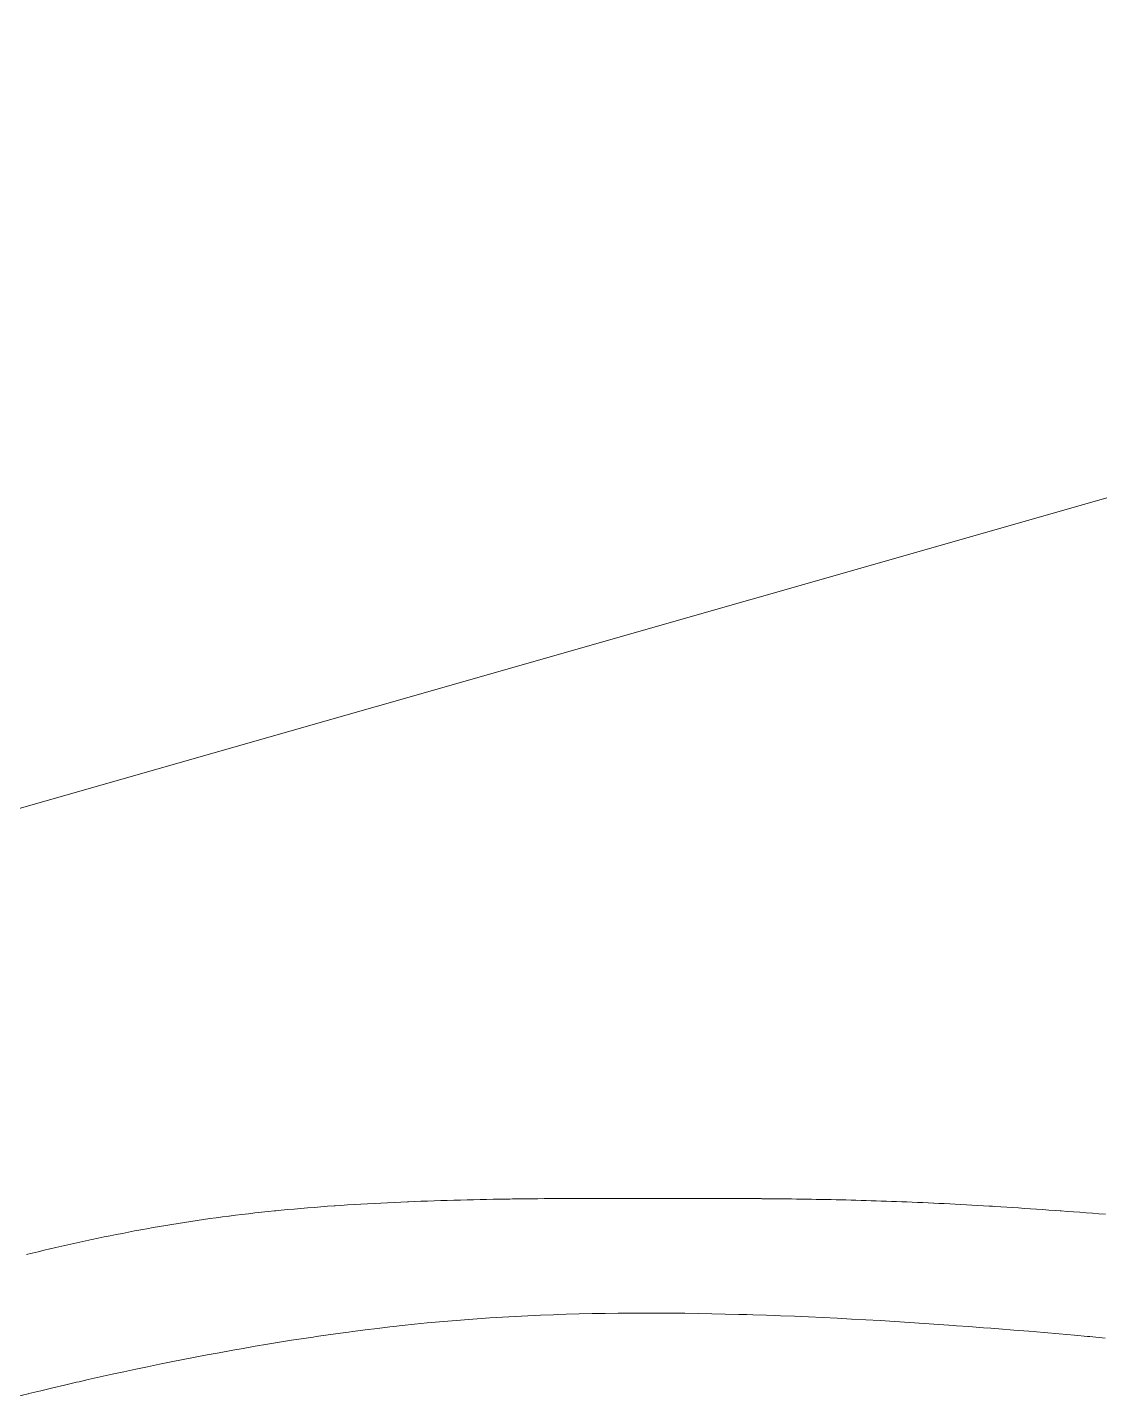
# Model space of a CAD drawing. Header units: inches. Extents: x -10205 to 13964, y -460 to 30702.
# Drawn here: x -6365 to -5087, y 15258 to 16890 of the extents above; entities that cross this region are included whole.
import ezdxf

# ---------------------------------------------------------------- set-up
doc = ezdxf.new("R2010")
doc.units = ezdxf.units.IN
doc.header["$MEASUREMENT"] = 0
doc.layers.add('0-1', color=7, linetype='Continuous', lineweight=5)
doc.layers.add('C-TOPO', color=7, linetype='Continuous', lineweight=9)

# ---------------------------------------------------------------- blocks, each defined once
blk = doc.blocks.new('1750 Ox - Topography_rvt-1-SITE PLAN - CAD FILE')
at = {"layer": 'C-TOPO'}
for p, q in [((-3115.1, 16890.3), (-8355.6, 15393.4)), ((-5857.1, 15492), (-5864.9, 15491.8)), ((-5857.1, 15492), (-5864.9, 15491.8)), ((-5857.1, 15492), (-5849.2, 15492.2)), ((-5849.2, 15492.2), (-5857.1, 15492)), ((-5849.2, 15492.2), (-5841.4, 15492.4)), ((-5841.4, 15492.4), (-5849.2, 15492.2)), ((-5833.6, 15492.6), (-5841.4, 15492.4)), ((-5833.6, 15492.6), (-5841.4, 15492.4)), ((-5833.6, 15492.6), (-5825.8, 15492.8)), ((-5825.8, 15492.8), (-5833.6, 15492.6)), ((-5825.8, 15492.8), (-5818.1, 15492.9)), ((-5825.8, 15492.8), (-5818.1, 15492.9)), ((-5810.3, 15493.1), (-5818.1, 15492.9)), ((-5810.3, 15493.1), (-5818.1, 15492.9)), ((-5802.6, 15493.2), (-5810.3, 15493.1)), ((-5802.6, 15493.2), (-5810.3, 15493.1)), ((-5794.9, 15493.3), (-5802.6, 15493.2)), ((-5794.9, 15493.3), (-5802.6, 15493.2)), ((-5790.2, 15493.4), (-5794.9, 15493.3)), ((-5790.2, 15493.4), (-5794.9, 15493.3)), ((-5787.2, 15493.5), (-5790.2, 15493.4)), ((-5787.2, 15493.5), (-5790.2, 15493.4)), ((-5779.6, 15493.6), (-5787.2, 15493.5)), ((-5779.6, 15493.6), (-5787.2, 15493.5)), ((-5779.6, 15493.6), (-5772, 15493.6)), ((-5772, 15493.6), (-5779.6, 15493.6)), ((-5772, 15493.6), (-5764.4, 15493.7)), ((-5764.4, 15493.7), (-5772, 15493.6)), ((-5764.4, 15493.7), (-5756.9, 15493.8)), ((-5764.4, 15493.7), (-5756.9, 15493.8)), ((-5749.4, 15493.9), (-5756.9, 15493.8)), ((-5749.4, 15493.9), (-5756.9, 15493.8)), ((-5749.4, 15493.9), (-5744.9, 15493.9)), ((-5744.9, 15493.9), (-5749.4, 15493.9)), ((-5744.9, 15493.9), (-5741.9, 15493.9)), ((-5741.9, 15493.9), (-5744.9, 15493.9)), ((-5734.4, 15494), (-5741.9, 15493.9)), ((-5734.4, 15494), (-5741.9, 15493.9)), ((-5734.4, 15494), (-5727, 15494)), ((-5727, 15494), (-5734.4, 15494)), ((-5719.7, 15494.1), (-5727, 15494)), ((-5719.7, 15494.1), (-5727, 15494)), ((-5712.3, 15494.1), (-5719.7, 15494.1)), ((-5719.7, 15494.1), (-5712.3, 15494.1)), ((-5712.3, 15494.1), (-5705, 15494.1)), ((-5705, 15494.1), (-5712.3, 15494.1)), ((-5697.8, 15494.2), (-5705, 15494.1)), ((-5697.8, 15494.2), (-5705, 15494.1)), ((-5697.8, 15494.2), (-5690.6, 15494.2)), ((-5690.6, 15494.2), (-5697.8, 15494.2)), ((-5683.4, 15494.2), (-5690.6, 15494.2)), ((-5683.4, 15494.2), (-5690.6, 15494.2)), ((-5683.4, 15494.2), (-5676.3, 15494.2)), ((-5676.3, 15494.2), (-5683.4, 15494.2)), ((-5676.3, 15494.2), (-5669.3, 15494.2)), ((-5669.3, 15494.2), (-5676.3, 15494.2)), ((-5662.3, 15494.2), (-5669.3, 15494.2)), ((-5662.3, 15494.2), (-5669.3, 15494.2)), ((-5662.3, 15494.2), (-5655.3, 15494.2)), ((-5655.3, 15494.2), (-5662.3, 15494.2)), ((-5648.4, 15494.2), (-5655.3, 15494.2)), ((-5648.4, 15494.2), (-5655.3, 15494.2)), ((-5641.5, 15494.2), (-5648.4, 15494.2)), ((-5648.4, 15494.2), (-5641.5, 15494.2)), ((-5634.7, 15494.2), (-5641.5, 15494.2)), ((-5641.5, 15494.2), (-5634.7, 15494.2)), ((-5634.7, 15494.2), (-5628, 15494.2)), ((-5628, 15494.2), (-5634.7, 15494.2)), ((-5628, 15494.2), (-5621.3, 15494.2)), ((-5621.3, 15494.2), (-5628, 15494.2)), ((-5614.6, 15494.2), (-5621.3, 15494.2)), ((-5621.3, 15494.2), (-5614.6, 15494.2)), ((-5608, 15494.2), (-5614.6, 15494.2)), ((-5614.6, 15494.2), (-5608, 15494.2)), ((-5608, 15494.2), (-5601.5, 15494.2)), ((-5601.5, 15494.2), (-5608, 15494.2)), ((-5595, 15494.2), (-5601.5, 15494.2)), ((-5601.5, 15494.2), (-5595, 15494.2)), ((-5595, 15494.2), (-5588.5, 15494.2)), ((-5595, 15494.2), (-5588.5, 15494.2)), ((-5582.1, 15494.2), (-5588.5, 15494.2)), ((-5582.1, 15494.2), (-5588.5, 15494.2)), ((-5582.1, 15494.2), (-5575.7, 15494.2)), ((-5582.1, 15494.2), (-5575.7, 15494.2)), ((-5575.7, 15494.2), (-5569.4, 15494.2)), ((-5575.7, 15494.2), (-5569.4, 15494.2)), ((-5569.4, 15494.2), (-5563.1, 15494.2)), ((-5569.4, 15494.2), (-5563.1, 15494.2)), ((-5556.8, 15494.2), (-5563.1, 15494.2)), ((-5563.1, 15494.2), (-5556.8, 15494.2)), ((-5550.6, 15494.1), (-5556.8, 15494.2)), ((-5550.6, 15494.1), (-5556.8, 15494.2)), ((-5550.6, 15494.1), (-5544.4, 15494.1)), ((-5544.4, 15494.1), (-5550.6, 15494.1)), ((-5538.3, 15494.1), (-5544.4, 15494.1)), ((-5538.3, 15494.1), (-5544.4, 15494.1)), ((-5532.2, 15494.1), (-5538.3, 15494.1)), ((-5532.2, 15494.1), (-5538.3, 15494.1)), ((-5526.1, 15494.1), (-5532.2, 15494.1)), ((-5532.2, 15494.1), (-5526.1, 15494.1)), ((-5526.1, 15494.1), (-5520, 15494)), ((-5526.1, 15494.1), (-5520, 15494)), ((-5513.9, 15494), (-5520, 15494)), ((-5520, 15494), (-5513.9, 15494)), ((-5507.9, 15494), (-5513.9, 15494)), ((-5513.9, 15494), (-5507.9, 15494)), ((-5507.9, 15494), (-5501.9, 15493.9)), ((-5501.9, 15493.9), (-5507.9, 15494)), ((-5495.9, 15493.9), (-5501.9, 15493.9)), ((-5501.9, 15493.9), (-5495.9, 15493.9)), ((-5495.9, 15493.9), (-5490.9, 15493.9)), ((-5495.9, 15493.9), (-5490.9, 15493.9)), ((-5490, 15493.8), (-5490.9, 15493.9)), ((-5490.9, 15493.9), (-5490, 15493.8)), ((-5484, 15493.8), (-5490, 15493.8)), ((-5484, 15493.8), (-5490, 15493.8)), ((-5484, 15493.8), (-5478.1, 15493.7)), ((-5484, 15493.8), (-5478.1, 15493.7)), ((-5472.1, 15493.7), (-5478.1, 15493.7)), ((-5478.1, 15493.7), (-5472.1, 15493.7)), ((-5466.2, 15493.6), (-5472.1, 15493.7)), ((-5472.1, 15493.7), (-5466.2, 15493.6)), ((-5466.2, 15493.6), (-5460.3, 15493.5)), ((-5460.3, 15493.5), (-5466.2, 15493.6)), ((-5454.4, 15493.5), (-5460.3, 15493.5)), ((-5460.3, 15493.5), (-5454.4, 15493.5)), ((-5448.5, 15493.4), (-5454.4, 15493.5)), ((-5454.4, 15493.5), (-5448.5, 15493.4)), ((-5448.5, 15493.4), (-5442.7, 15493.3)), ((-5448.5, 15493.4), (-5442.7, 15493.3)), ((-5436.8, 15493.2), (-5442.7, 15493.3)), ((-5436.8, 15493.2), (-5442.7, 15493.3)), ((-5436.8, 15493.2), (-5435.8, 15493.2)), ((-5435.8, 15493.2), (-5436.8, 15493.2)), ((-5430.9, 15493.1), (-5435.8, 15493.2)), ((-5435.8, 15493.2), (-5430.9, 15493.1)), ((-5425, 15493), (-5430.9, 15493.1)), ((-5430.9, 15493.1), (-5425, 15493)), ((-5425, 15493), (-5419.1, 15492.9)), ((-5425, 15493), (-5419.1, 15492.9)), ((-5413.2, 15492.8), (-5419.1, 15492.9)), ((-5419.1, 15492.9), (-5413.2, 15492.8)), ((-5407.3, 15492.7), (-5413.2, 15492.8)), ((-5413.2, 15492.8), (-5407.3, 15492.7)), ((-5407.3, 15492.7), (-5401.4, 15492.5)), ((-5401.4, 15492.5), (-5407.3, 15492.7)), ((-5395.5, 15492.4), (-5401.4, 15492.5)), ((-5395.5, 15492.4), (-5401.4, 15492.5)), ((-5395.5, 15492.4), (-5389.6, 15492.3)), ((-5395.5, 15492.4), (-5389.6, 15492.3)), ((-5389.6, 15492.3), (-5383.6, 15492.1)), ((-5389.6, 15492.3), (-5383.6, 15492.1)), ((-5377.7, 15492), (-5383.6, 15492.1)), ((-5377.7, 15492), (-5383.6, 15492.1)), ((-5377.7, 15492), (-5371.7, 15491.8)), ((-5377.7, 15492), (-5371.7, 15491.8)), ((-6101.9, 15475.9), (-6109.7, 15475)), ((-6101.9, 15475.9), (-6109.7, 15475)), ((-6101.9, 15475.9), (-6094.2, 15476.8)), ((-6094.2, 15476.8), (-6101.9, 15475.9)), ((-6086.4, 15477.7), (-6094.2, 15476.8)), ((-6086.4, 15477.7), (-6094.2, 15476.8)), ((-6078.6, 15478.5), (-6086.4, 15477.7)), ((-6086.4, 15477.7), (-6078.6, 15478.5)), ((-6078.6, 15478.5), (-6070.8, 15479.3)), ((-6070.8, 15479.3), (-6078.6, 15478.5)), ((-6069.4, 15479.4), (-6070.8, 15479.3)), ((-6070.8, 15479.3), (-6069.4, 15479.4)), ((-6063, 15480), (-6069.4, 15479.4)), ((-6069.4, 15479.4), (-6063, 15480)), ((-6055.1, 15480.8), (-6063, 15480)), ((-6055.1, 15480.8), (-6063, 15480)), ((-6055.1, 15480.8), (-6047.3, 15481.5)), ((-6047.3, 15481.5), (-6055.1, 15480.8)), ((-6039.4, 15482.2), (-6047.3, 15481.5)), ((-6039.4, 15482.2), (-6047.3, 15481.5)), ((-6039.4, 15482.2), (-6031.5, 15482.9)), ((-6031.5, 15482.9), (-6039.4, 15482.2)), ((-6023.6, 15483.5), (-6031.5, 15482.9)), ((-6023.6, 15483.5), (-6031.5, 15482.9)), ((-6015.7, 15484.1), (-6023.6, 15483.5)), ((-6015.7, 15484.1), (-6023.6, 15483.5)), ((-6015.7, 15484.1), (-6007.7, 15484.7)), ((-6007.7, 15484.7), (-6015.7, 15484.1)), ((-5999.8, 15485.3), (-6007.7, 15484.7)), ((-6007.7, 15484.7), (-5999.8, 15485.3)), ((-5998.6, 15485.4), (-5999.8, 15485.3)), ((-5998.6, 15485.4), (-5999.8, 15485.3)), ((-5991.9, 15485.8), (-5998.6, 15485.4)), ((-5991.9, 15485.8), (-5998.6, 15485.4)), ((-5983.9, 15486.3), (-5991.9, 15485.8)), ((-5983.9, 15486.3), (-5991.9, 15485.8)), ((-5976, 15486.8), (-5983.9, 15486.3)), ((-5976, 15486.8), (-5983.9, 15486.3)), ((-5976, 15486.8), (-5968, 15487.3)), ((-5968, 15487.3), (-5976, 15486.8)), ((-5960.1, 15487.8), (-5968, 15487.3)), ((-5960.1, 15487.8), (-5968, 15487.3)), ((-5960.1, 15487.8), (-5952.1, 15488.2)), ((-5952.1, 15488.2), (-5960.1, 15487.8)), ((-5944.1, 15488.6), (-5952.1, 15488.2)), ((-5944.1, 15488.6), (-5952.1, 15488.2)), ((-5936.2, 15489), (-5944.1, 15488.6)), ((-5936.2, 15489), (-5944.1, 15488.6)), ((-5928.2, 15489.4), (-5936.2, 15489)), ((-5928.2, 15489.4), (-5936.2, 15489)), ((-5928.2, 15489.4), (-5920.3, 15489.8)), ((-5920.3, 15489.8), (-5928.2, 15489.4)), ((-5912.4, 15490.1), (-5920.3, 15489.8)), ((-5912.4, 15490.1), (-5920.3, 15489.8)), ((-5912.4, 15490.1), (-5911, 15490.2)), ((-5912.4, 15490.1), (-5911, 15490.2)), ((-5904.4, 15490.4), (-5911, 15490.2)), ((-5904.4, 15490.4), (-5911, 15490.2)), ((-5896.5, 15490.7), (-5904.4, 15490.4)), ((-5896.5, 15490.7), (-5904.4, 15490.4)), ((-5896.5, 15490.7), (-5888.6, 15491)), ((-5888.6, 15491), (-5896.5, 15490.7)), ((-5880.7, 15491.3), (-5888.6, 15491)), ((-5880.7, 15491.3), (-5888.6, 15491)), ((-5880.7, 15491.3), (-5872.8, 15491.6)), ((-5872.8, 15491.6), (-5880.7, 15491.3)), ((-5864.9, 15491.8), (-5872.8, 15491.6)), ((-5864.9, 15491.8), (-5872.8, 15491.6)), ((-5365.7, 15491.6), (-5371.7, 15491.8)), ((-5371.7, 15491.8), (-5365.7, 15491.6)), ((-5365.7, 15491.6), (-5359.7, 15491.4)), ((-5359.7, 15491.4), (-5365.7, 15491.6)), ((-5359.7, 15491.4), (-5353.7, 15491.2)), ((-5359.7, 15491.4), (-5353.7, 15491.2)), ((-5347.6, 15491), (-5353.7, 15491.2)), ((-5353.7, 15491.2), (-5347.6, 15491)), ((-5341.5, 15490.8), (-5347.6, 15491)), ((-5341.5, 15490.8), (-5347.6, 15491)), ((-5341.5, 15490.8), (-5335.4, 15490.6)), ((-5341.5, 15490.8), (-5335.4, 15490.6)), ((-5329.3, 15490.4), (-5335.4, 15490.6)), ((-5329.3, 15490.4), (-5335.4, 15490.6)), ((-5329.3, 15490.4), (-5323.1, 15490.2)), ((-5323.1, 15490.2), (-5329.3, 15490.4)), ((-5323.1, 15490.2), (-5316.9, 15489.9)), ((-5316.9, 15489.9), (-5323.1, 15490.2)), ((-5310.7, 15489.7), (-5316.9, 15489.9)), ((-5316.9, 15489.9), (-5310.7, 15489.7)), ((-5310.7, 15489.7), (-5304.4, 15489.4)), ((-5304.4, 15489.4), (-5310.7, 15489.7)), ((-5298.1, 15489.1), (-5304.4, 15489.4)), ((-5304.4, 15489.4), (-5298.1, 15489.1)), ((-5291.7, 15488.8), (-5298.1, 15489.1)), ((-5298.1, 15489.1), (-5291.7, 15488.8)), ((-5291.7, 15488.8), (-5285.3, 15488.5)), ((-5291.7, 15488.8), (-5285.3, 15488.5)), ((-5284.9, 15488.5), (-5285.3, 15488.5)), ((-5284.9, 15488.5), (-5285.3, 15488.5)), ((-5278.9, 15488.2), (-5284.9, 15488.5)), ((-5278.9, 15488.2), (-5284.9, 15488.5)), ((-5272.4, 15487.9), (-5278.9, 15488.2)), ((-5272.4, 15487.9), (-5278.9, 15488.2)), ((-5272.4, 15487.9), (-5265.9, 15487.6)), ((-5265.9, 15487.6), (-5272.4, 15487.9)), ((-5265.9, 15487.6), (-5259.4, 15487.3)), ((-5259.4, 15487.3), (-5265.9, 15487.6)), ((-5259.4, 15487.3), (-5252.7, 15486.9)), ((-5259.4, 15487.3), (-5252.7, 15486.9)), ((-5246.1, 15486.6), (-5252.7, 15486.9)), ((-5252.7, 15486.9), (-5246.1, 15486.6)), ((-5246.1, 15486.6), (-5239.4, 15486.2)), ((-5239.4, 15486.2), (-5246.1, 15486.6)), ((-5232.6, 15485.8), (-5239.4, 15486.2)), ((-5239.4, 15486.2), (-5232.6, 15485.8)), ((-5232.6, 15485.8), (-5225.8, 15485.4)), ((-5232.6, 15485.8), (-5225.8, 15485.4)), ((-5225.8, 15485.4), (-5218.9, 15485)), ((-5225.8, 15485.4), (-5218.9, 15485)), ((-5215.1, 15484.8), (-5218.9, 15485)), ((-5215.1, 15484.8), (-5218.9, 15485)), ((-5212, 15484.6), (-5215.1, 15484.8)), ((-5215.1, 15484.8), (-5212, 15484.6)), ((-5212, 15484.6), (-5205, 15484.2)), ((-5212, 15484.6), (-5205, 15484.2)), ((-5198, 15483.7), (-5205, 15484.2)), ((-5198, 15483.7), (-5205, 15484.2)), ((-5191, 15483.3), (-5198, 15483.7)), ((-5198, 15483.7), (-5191, 15483.3)), ((-5183.9, 15482.8), (-5191, 15483.3)), ((-5191, 15483.3), (-5183.9, 15482.8)), ((-5183.9, 15482.8), (-5176.7, 15482.3)), ((-5183.9, 15482.8), (-5176.7, 15482.3)), ((-5169.6, 15481.8), (-5176.7, 15482.3)), ((-5169.6, 15481.8), (-5176.7, 15482.3)), ((-5162.3, 15481.4), (-5169.6, 15481.8)), ((-5162.3, 15481.4), (-5169.6, 15481.8)), ((-5162.3, 15481.4), (-5155.1, 15480.8)), ((-5155.1, 15480.8), (-5162.3, 15481.4)), ((-5147.8, 15480.3), (-5155.1, 15480.8)), ((-5155.1, 15480.8), (-5147.8, 15480.3)), ((-5147.8, 15480.3), (-5140.4, 15479.8)), ((-5147.8, 15480.3), (-5140.4, 15479.8)), ((-5140.4, 15479.8), (-5134.3, 15479.4)), ((-5140.4, 15479.8), (-5134.3, 15479.4)), ((-5133, 15479.3), (-5134.3, 15479.4)), ((-5134.3, 15479.4), (-5133, 15479.3)), ((-5125.6, 15478.7), (-5133, 15479.3)), ((-5125.6, 15478.7), (-5133, 15479.3)), ((-5125.6, 15478.7), (-5118.2, 15478.2)), ((-5118.2, 15478.2), (-5125.6, 15478.7)), ((-5110.7, 15477.6), (-5118.2, 15478.2)), ((-5118.2, 15478.2), (-5110.7, 15477.6)), ((-5110.7, 15477.6), (-5103.1, 15477)), ((-5103.1, 15477), (-5110.7, 15477.6)), ((-5095.6, 15476.4), (-5103.1, 15477)), ((-5095.6, 15476.4), (-5103.1, 15477)), ((-5088, 15475.8), (-5095.6, 15476.4)), ((-5088, 15475.8), (-5095.6, 15476.4)), ((-5088, 15475.8), (-5080.3, 15475.2)), ((-5080.3, 15475.2), (-5088, 15475.8)), ((-6222.9, 15458), (-6215.5, 15459.3)), ((-6215.5, 15459.3), (-6222.9, 15458)), ((-6208.1, 15460.6), (-6215.5, 15459.3)), ((-6208.1, 15460.6), (-6215.5, 15459.3)), ((-6200.6, 15461.9), (-6208.1, 15460.6)), ((-6208.1, 15460.6), (-6200.6, 15461.9)), ((-6200.6, 15461.9), (-6193.2, 15463.1)), ((-6200.6, 15461.9), (-6193.2, 15463.1)), ((-6185.7, 15464.3), (-6193.2, 15463.1)), ((-6185.7, 15464.3), (-6193.2, 15463.1)), ((-6178.2, 15465.5), (-6185.7, 15464.3)), ((-6185.7, 15464.3), (-6178.2, 15465.5)), ((-6178.2, 15465.5), (-6170.7, 15466.7)), ((-6178.2, 15465.5), (-6170.7, 15466.7)), ((-6163.1, 15467.8), (-6170.7, 15466.7)), ((-6170.7, 15466.7), (-6163.1, 15467.8)), ((-6155.6, 15468.9), (-6163.1, 15467.8)), ((-6163.1, 15467.8), (-6155.6, 15468.9)), ((-6155.6, 15468.9), (-6148, 15470)), ((-6148, 15470), (-6155.6, 15468.9)), ((-6140.4, 15471.1), (-6148, 15470)), ((-6148, 15470), (-6140.4, 15471.1)), ((-6132.7, 15472.1), (-6140.4, 15471.1)), ((-6140.4, 15471.1), (-6132.7, 15472.1)), ((-6125.3, 15473.1), (-6132.7, 15472.1)), ((-6125.3, 15473.1), (-6132.7, 15472.1)), ((-6125.3, 15473.1), (-6125.1, 15473.1)), ((-6125.1, 15473.1), (-6125.3, 15473.1)), ((-6125.1, 15473.1), (-6117.4, 15474.1)), ((-6117.4, 15474.1), (-6125.1, 15473.1)), ((-6109.7, 15475), (-6117.4, 15474.1)), ((-6109.7, 15475), (-6117.4, 15474.1)), ((-6295.7, 15443.6), (-6302.9, 15442.1)), ((-6302.9, 15442.1), (-6295.7, 15443.6)), ((-6295.7, 15443.6), (-6288.5, 15445.2)), ((-6295.7, 15443.6), (-6288.5, 15445.2)), ((-6281.3, 15446.7), (-6288.5, 15445.2)), ((-6288.5, 15445.2), (-6281.3, 15446.7)), ((-6281.3, 15446.7), (-6274.1, 15448.2)), ((-6281.3, 15446.7), (-6274.1, 15448.2)), ((-6266.8, 15449.6), (-6274.1, 15448.2)), ((-6274.1, 15448.2), (-6266.8, 15449.6)), ((-6259.5, 15451.1), (-6266.8, 15449.6)), ((-6259.5, 15451.1), (-6266.8, 15449.6)), ((-6259.5, 15451.1), (-6252.2, 15452.5)), ((-6252.2, 15452.5), (-6259.5, 15451.1)), ((-6244.9, 15453.9), (-6252.2, 15452.5)), ((-6244.9, 15453.9), (-6252.2, 15452.5)), ((-6237.6, 15455.3), (-6244.9, 15453.9)), ((-6237.6, 15455.3), (-6244.9, 15453.9)), ((-6237.6, 15455.3), (-6230.2, 15456.7)), ((-6237.6, 15455.3), (-6230.2, 15456.7)), ((-6228.2, 15457.1), (-6230.2, 15456.7)), ((-6228.2, 15457.1), (-6230.2, 15456.7)), ((-6222.9, 15458), (-6228.2, 15457.1)), ((-6222.9, 15458), (-6228.2, 15457.1)), ((-6366.6, 15427.1), (-6359.6, 15428.9)), ((-6359.6, 15428.9), (-6366.6, 15427.1)), ((-6352.5, 15430.6), (-6359.6, 15428.9)), ((-6359.6, 15428.9), (-6352.5, 15430.6)), ((-6352.5, 15430.6), (-6345.5, 15432.3)), ((-6352.5, 15430.6), (-6345.5, 15432.3)), ((-6338.9, 15433.9), (-6345.5, 15432.3)), ((-6338.9, 15433.9), (-6345.5, 15432.3)), ((-6338.4, 15434), (-6338.9, 15433.9)), ((-6338.4, 15434), (-6338.9, 15433.9)), ((-6331.4, 15435.6), (-6338.4, 15434)), ((-6338.4, 15434), (-6331.4, 15435.6)), ((-6331.4, 15435.6), (-6324.3, 15437.3)), ((-6324.3, 15437.3), (-6331.4, 15435.6)), ((-6317.1, 15438.9), (-6324.3, 15437.3)), ((-6317.1, 15438.9), (-6324.3, 15437.3)), ((-6317.1, 15438.9), (-6310, 15440.5)), ((-6310, 15440.5), (-6317.1, 15438.9)), ((-6302.9, 15442.1), (-6310, 15440.5)), ((-6302.9, 15442.1), (-6310, 15440.5)), ((-5889, 15345.6), (-5903.8, 15344.1)), ((-5903.8, 15344.1), (-5889, 15345.6)), ((-5889, 15345.6), (-5874.1, 15347)), ((-5874.1, 15347), (-5889, 15345.6)), ((-5874.1, 15347), (-5859.2, 15348.3)), ((-5859.2, 15348.3), (-5874.1, 15347)), ((-5844.2, 15349.5), (-5859.2, 15348.3)), ((-5844.2, 15349.5), (-5859.2, 15348.3)), ((-5829.2, 15350.6), (-5844.2, 15349.5)), ((-5829.2, 15350.6), (-5844.2, 15349.5)), ((-5814.2, 15351.6), (-5829.2, 15350.6)), ((-5814.2, 15351.6), (-5829.2, 15350.6)), ((-5799.1, 15352.6), (-5814.2, 15351.6)), ((-5799.1, 15352.6), (-5814.2, 15351.6)), ((-5784, 15353.4), (-5799.1, 15352.6)), ((-5784, 15353.4), (-5799.1, 15352.6)), ((-5768.8, 15354.2), (-5784, 15353.4)), ((-5768.8, 15354.2), (-5784, 15353.4)), ((-5768.8, 15354.2), (-5753.6, 15354.9)), ((-5753.6, 15354.9), (-5768.8, 15354.2)), ((-5738.3, 15355.5), (-5753.6, 15354.9)), ((-5738.3, 15355.5), (-5753.6, 15354.9)), ((-5738.3, 15355.5), (-5733, 15355.6)), ((-5733, 15355.6), (-5738.3, 15355.5)), ((-5723, 15356), (-5733, 15355.6)), ((-5723, 15356), (-5733, 15355.6)), ((-5707.6, 15356.4), (-5723, 15356)), ((-5707.6, 15356.4), (-5723, 15356)), ((-5692.1, 15356.8), (-5707.6, 15356.4)), ((-5692.1, 15356.8), (-5707.6, 15356.4)), ((-5676.6, 15357.1), (-5692.1, 15356.8)), ((-5676.6, 15357.1), (-5692.1, 15356.8)), ((-5661, 15357.3), (-5676.6, 15357.1)), ((-5661, 15357.3), (-5676.6, 15357.1)), ((-5660.4, 15357.3), (-5661, 15357.3)), ((-5660.4, 15357.3), (-5661, 15357.3)), ((-5645.3, 15357.4), (-5660.4, 15357.3)), ((-5645.3, 15357.4), (-5660.4, 15357.3)), ((-5629.6, 15357.4), (-5645.3, 15357.4)), ((-5645.3, 15357.4), (-5629.6, 15357.4)), ((-5613.8, 15357.4), (-5629.6, 15357.4)), ((-5613.8, 15357.4), (-5629.6, 15357.4)), ((-5613.8, 15357.4), (-5597.9, 15357.3)), ((-5613.8, 15357.4), (-5597.9, 15357.3)), ((-5581.9, 15357.2), (-5597.9, 15357.3)), ((-5581.9, 15357.2), (-5597.9, 15357.3)), ((-5565.9, 15356.9), (-5581.9, 15357.2)), ((-5581.9, 15357.2), (-5565.9, 15356.9)), ((-5549.7, 15356.7), (-5565.9, 15356.9)), ((-5549.7, 15356.7), (-5565.9, 15356.9)), ((-5533.5, 15356.3), (-5549.7, 15356.7)), ((-5533.5, 15356.3), (-5549.7, 15356.7)), ((-5533.5, 15356.3), (-5517.2, 15355.9)), ((-5533.5, 15356.3), (-5517.2, 15355.9)), ((-5517.2, 15355.9), (-5507.8, 15355.6)), ((-5517.2, 15355.9), (-5507.8, 15355.6)), ((-5500.8, 15355.4), (-5507.8, 15355.6)), ((-5500.8, 15355.4), (-5507.8, 15355.6)), ((-5500.8, 15355.4), (-5484.3, 15354.8)), ((-5484.3, 15354.8), (-5500.8, 15355.4)), ((-5475.1, 15354.5), (-5484.3, 15354.8)), ((-5484.3, 15354.8), (-5475.1, 15354.5)), ((-5467.7, 15354.2), (-5475.1, 15354.5)), ((-5467.7, 15354.2), (-5475.1, 15354.5)), ((-5451, 15353.6), (-5467.7, 15354.2)), ((-5467.7, 15354.2), (-5451, 15353.6)), ((-5451, 15353.6), (-5434.2, 15352.8)), ((-5434.2, 15352.8), (-5451, 15353.6)), ((-5434.2, 15352.8), (-5417.3, 15352.1)), ((-5434.2, 15352.8), (-5417.3, 15352.1)), ((-5417.3, 15352.1), (-5400.3, 15351.2)), ((-5400.3, 15351.2), (-5417.3, 15352.1)), ((-5383.2, 15350.3), (-5400.3, 15351.2)), ((-5383.2, 15350.3), (-5400.3, 15351.2)), ((-5366, 15349.4), (-5383.2, 15350.3)), ((-5366, 15349.4), (-5383.2, 15350.3)), ((-5348.8, 15348.4), (-5366, 15349.4)), ((-5366, 15349.4), (-5348.8, 15348.4)), ((-5331.4, 15347.4), (-5348.8, 15348.4)), ((-5331.4, 15347.4), (-5348.8, 15348.4)), ((-5313.9, 15346.3), (-5331.4, 15347.4)), ((-5313.9, 15346.3), (-5331.4, 15347.4)), ((-5313.9, 15346.3), (-5296.4, 15345.1)), ((-5296.4, 15345.1), (-5313.9, 15346.3)), ((-5296.4, 15345.1), (-5278.8, 15343.9)), ((-5278.8, 15343.9), (-5296.4, 15345.1)), ((-6024.8, 15328.9), (-6035.9, 15327.2)), ((-6024.8, 15328.9), (-6035.9, 15327.2)), ((-6024.8, 15328.9), (-6021.4, 15329.4)), ((-6021.4, 15329.4), (-6024.8, 15328.9)), ((-6006.8, 15331.5), (-6021.4, 15329.4)), ((-6006.8, 15331.5), (-6021.4, 15329.4)), ((-5992.2, 15333.5), (-6006.8, 15331.5)), ((-5992.2, 15333.5), (-6006.8, 15331.5)), ((-5982.6, 15334.8), (-5992.2, 15333.5)), ((-5992.2, 15333.5), (-5982.6, 15334.8)), ((-5977.6, 15335.5), (-5982.6, 15334.8)), ((-5977.6, 15335.5), (-5982.6, 15334.8)), ((-5962.9, 15337.4), (-5977.6, 15335.5)), ((-5962.9, 15337.4), (-5977.6, 15335.5)), ((-5962.9, 15337.4), (-5948.2, 15339.2)), ((-5948.2, 15339.2), (-5962.9, 15337.4)), ((-5933.4, 15340.9), (-5948.2, 15339.2)), ((-5933.4, 15340.9), (-5948.2, 15339.2)), ((-5933.4, 15340.9), (-5929, 15341.4)), ((-5929, 15341.4), (-5933.4, 15340.9)), ((-5929, 15341.4), (-5918.7, 15342.6)), ((-5918.7, 15342.6), (-5929, 15341.4)), ((-5918.7, 15342.6), (-5903.8, 15344.1)), ((-5903.8, 15344.1), (-5918.7, 15342.6)), ((-5261.1, 15342.7), (-5278.8, 15343.9)), ((-5278.8, 15343.9), (-5261.1, 15342.7)), ((-5261.1, 15342.7), (-5257.7, 15342.4)), ((-5261.1, 15342.7), (-5257.7, 15342.4)), ((-5243.3, 15341.4), (-5257.7, 15342.4)), ((-5243.3, 15341.4), (-5257.7, 15342.4)), ((-5225.5, 15340), (-5243.3, 15341.4)), ((-5225.5, 15340), (-5243.3, 15341.4)), ((-5225.5, 15340), (-5217.1, 15339.4)), ((-5225.5, 15340), (-5217.1, 15339.4)), ((-5217.1, 15339.4), (-5207.5, 15338.6)), ((-5207.5, 15338.6), (-5217.1, 15339.4)), ((-5189.6, 15337.2), (-5207.5, 15338.6)), ((-5207.5, 15338.6), (-5189.6, 15337.2)), ((-5171.5, 15335.7), (-5189.6, 15337.2)), ((-5171.5, 15335.7), (-5189.6, 15337.2)), ((-5153.5, 15334.2), (-5171.5, 15335.7)), ((-5171.5, 15335.7), (-5153.5, 15334.2)), ((-5135.3, 15332.6), (-5153.5, 15334.2)), ((-5135.3, 15332.6), (-5153.5, 15334.2)), ((-5135.3, 15332.6), (-5117.1, 15331)), ((-5135.3, 15332.6), (-5117.1, 15331)), ((-5101.5, 15329.6), (-5117.1, 15331)), ((-5101.5, 15329.6), (-5117.1, 15331)), ((-5098.9, 15329.4), (-5101.5, 15329.6)), ((-5098.9, 15329.4), (-5101.5, 15329.6)), ((-5098.9, 15329.4), (-5080.6, 15327.7)), ((-5098.9, 15329.4), (-5080.6, 15327.7)), ((-6122.5, 15312.8), (-6136.9, 15310.2)), ((-6136.9, 15310.2), (-6122.5, 15312.8)), ((-6120.7, 15313.1), (-6122.5, 15312.8)), ((-6120.7, 15313.1), (-6122.5, 15312.8)), ((-6120.7, 15313.1), (-6108.2, 15315.3)), ((-6108.2, 15315.3), (-6120.7, 15313.1)), ((-6108.2, 15315.3), (-6093.8, 15317.8)), ((-6093.8, 15317.8), (-6108.2, 15315.3)), ((-6093.8, 15317.8), (-6079.4, 15320.3)), ((-6079.4, 15320.3), (-6093.8, 15317.8)), ((-6079.4, 15320.3), (-6064.9, 15322.6)), ((-6064.9, 15322.6), (-6079.4, 15320.3)), ((-6050.5, 15325), (-6064.9, 15322.6)), ((-6050.5, 15325), (-6064.9, 15322.6)), ((-6050.5, 15325), (-6035.9, 15327.2)), ((-6035.9, 15327.2), (-6050.5, 15325)), ((-6208.1, 15296.4), (-6222.2, 15293.5)), ((-6208.1, 15296.4), (-6222.2, 15293.5)), ((-6208.1, 15296.4), (-6193.9, 15299.2)), ((-6193.9, 15299.2), (-6208.1, 15296.4)), ((-6193.9, 15299.2), (-6179.7, 15302)), ((-6179.7, 15302), (-6193.9, 15299.2)), ((-6165.4, 15304.8), (-6179.7, 15302)), ((-6179.7, 15302), (-6165.4, 15304.8)), ((-6151.2, 15307.5), (-6165.4, 15304.8)), ((-6151.2, 15307.5), (-6165.4, 15304.8)), ((-6151.2, 15307.5), (-6136.9, 15310.2)), ((-6151.2, 15307.5), (-6136.9, 15310.2)), ((-6278.7, 15281.3), (-6292.9, 15278.1)), ((-6278.7, 15281.3), (-6292.9, 15278.1)), ((-6264.6, 15284.4), (-6278.7, 15281.3)), ((-6264.6, 15284.4), (-6278.7, 15281.3)), ((-6250.5, 15287.5), (-6264.6, 15284.4)), ((-6264.6, 15284.4), (-6250.5, 15287.5)), ((-6236.4, 15290.5), (-6250.5, 15287.5)), ((-6250.5, 15287.5), (-6236.4, 15290.5)), ((-6222.2, 15293.5), (-6236.4, 15290.5)), ((-6222.2, 15293.5), (-6236.4, 15290.5)), ((-6349.5, 15264.9), (-6363.7, 15261.4)), ((-6363.7, 15261.4), (-6349.5, 15264.9)), ((-6348, 15265.2), (-6349.5, 15264.9)), ((-6348, 15265.2), (-6349.5, 15264.9)), ((-6335.3, 15268.3), (-6348, 15265.2)), ((-6335.3, 15268.3), (-6348, 15265.2)), ((-6335.3, 15268.3), (-6321.1, 15271.6)), ((-6321.1, 15271.6), (-6335.3, 15268.3)), ((-6321.1, 15271.6), (-6307, 15274.9)), ((-6321.1, 15271.6), (-6307, 15274.9)), ((-6303.9, 15275.6), (-6307, 15274.9)), ((-6303.9, 15275.6), (-6307, 15274.9)), ((-6292.9, 15278.1), (-6303.9, 15275.6)), ((-6303.9, 15275.6), (-6292.9, 15278.1)), ((-6364.4, 15261.2), (-6377.9, 15257.8)), ((-6377.9, 15257.8), (-6364.4, 15261.2)), ((-6363.7, 15261.4), (-6364.4, 15261.2)), ((-6364.4, 15261.2), (-6363.7, 15261.4))]:
    blk.add_line(p, q, dxfattribs=at)

msp = doc.modelspace()

# ---------------------------------------------------------------- block references
at = {"layer": '0-1'}
msp.add_blockref('1750 Ox - Topography_rvt-1-SITE PLAN - CAD FILE', (0, 0), dxfattribs=at)

doc.saveas('drawing.dxf')
